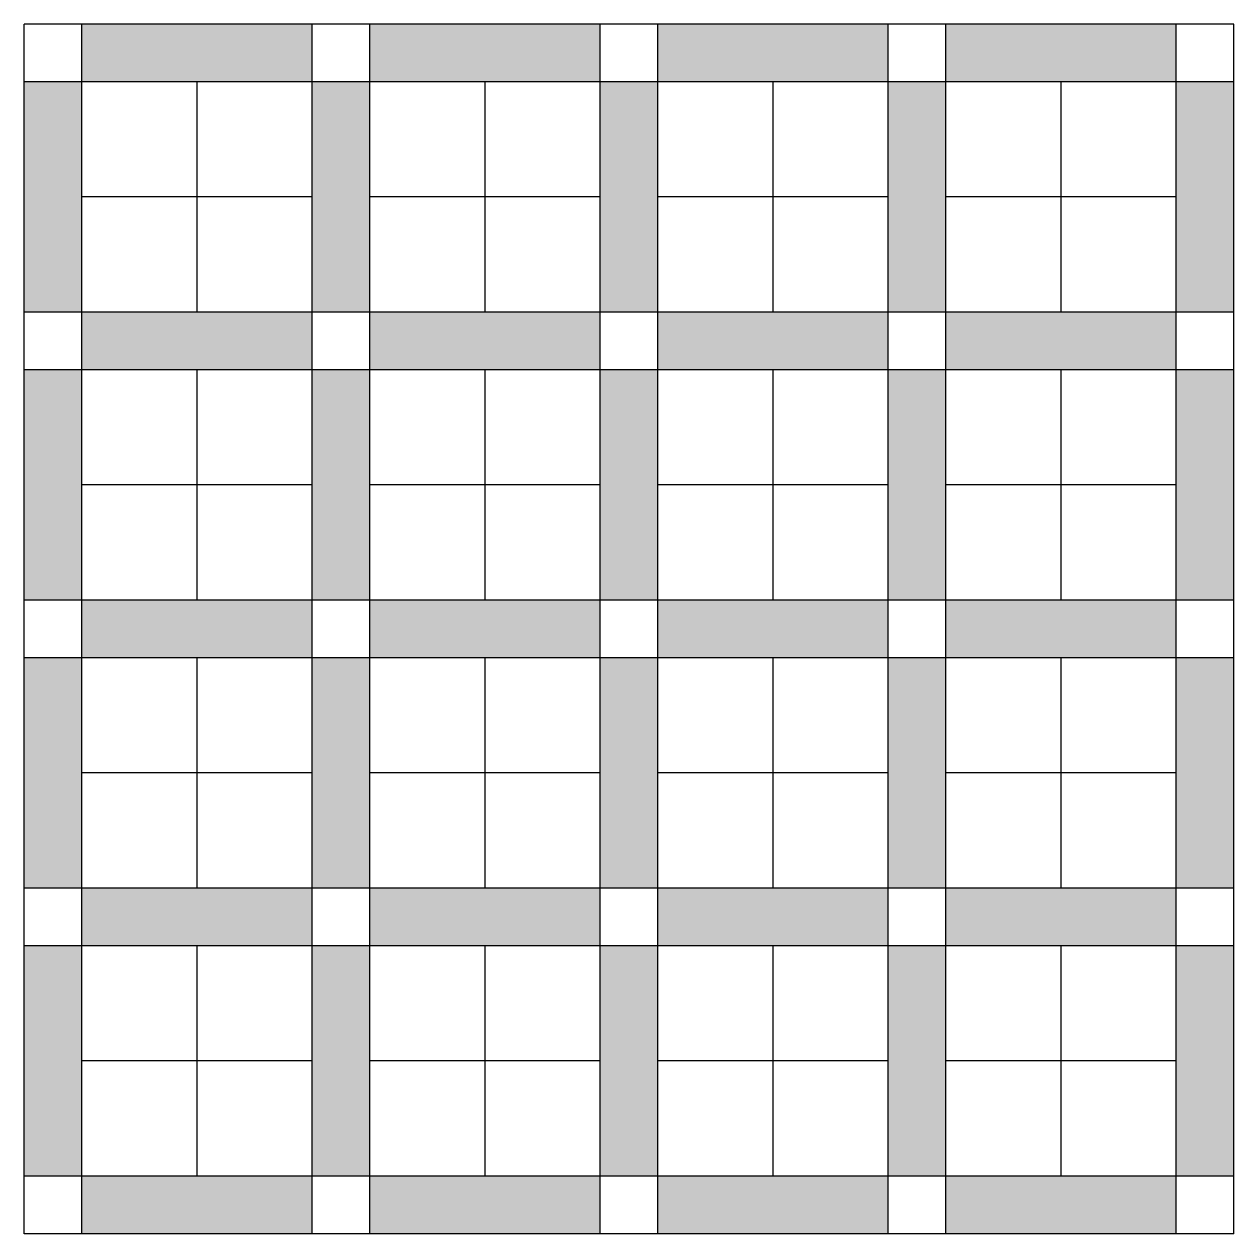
# Model space of a CAD drawing. Header units: millimetres. Extents: x 9211 to 15511, y -26165 to -19865.
import ezdxf

# ---------------------------------------------------------------- set-up
doc = ezdxf.new("R2010")
doc.units = ezdxf.units.MM
doc.header["$LTSCALE"] = 5
doc.layers.add('254', color=254, linetype='Continuous')
doc.layers.add('5HAT', color=8, linetype='Continuous')

msp = doc.modelspace()

# ---------------------------------------------------------------- hatches: boundary and pattern name
at = {"layer": '254'}
for points in [[(10711.4, -19865.2), (9511.4, -19865.2), (9511.4, -20165.2), (10711.4, -20165.2)], [(12211.4, -19865.2), (11011.4, -19865.2), (11011.4, -20165.2), (12211.4, -20165.2)], [(13711.4, -19865.2), (12511.4, -19865.2), (12511.4, -20165.2), (13711.4, -20165.2)], [(15211.4, -19865.2), (14011.4, -19865.2), (14011.4, -20165.2), (15211.4, -20165.2)], [(9511.4, -20165.2), (9211.4, -20165.2), (9211.4, -21365.2), (9511.4, -21365.2)], [(11011.4, -20165.2), (10711.4, -20165.2), (10711.4, -21365.2), (11011.4, -21365.2)], [(12511.4, -20165.2), (12211.4, -20165.2), (12211.4, -21365.2), (12511.4, -21365.2)], [(14011.4, -20165.2), (13711.4, -20165.2), (13711.4, -21365.2), (14011.4, -21365.2)], [(15511.4, -20165.2), (15211.4, -20165.2), (15211.4, -21365.2), (15511.4, -21365.2)], [(10711.4, -21665.2), (10711.4, -21365.2), (9511.4, -21365.2), (9511.4, -21665.2)], [(12211.4, -21365.2), (11011.4, -21365.2), (11011.4, -21665.2), (12211.4, -21665.2)], [(13711.4, -21365.2), (12511.4, -21365.2), (12511.4, -21665.2), (13711.4, -21665.2)], [(15211.4, -21365.2), (14011.4, -21365.2), (14011.4, -21665.2), (15211.4, -21665.2)], [(9511.4, -21665.2), (9211.4, -21665.2), (9211.4, -22865.2), (9511.4, -22865.2)], [(11011.4, -21665.2), (10711.4, -21665.2), (10711.4, -22865.2), (11011.4, -22865.2)], [(12511.4, -21665.2), (12211.4, -21665.2), (12211.4, -22865.2), (12511.4, -22865.2)], [(14011.4, -21665.2), (13711.4, -21665.2), (13711.4, -22865.2), (14011.4, -22865.2)], [(15511.4, -21665.2), (15211.4, -21665.2), (15211.4, -22865.2), (15511.4, -22865.2)], [(10711.4, -22865.2), (9511.4, -22865.2), (9511.4, -23165.2), (10711.4, -23165.2)], [(12211.4, -22865.2), (11011.4, -22865.2), (11011.4, -23165.2), (12211.4, -23165.2)], [(13711.4, -22865.2), (12511.4, -22865.2), (12511.4, -23165.2), (13711.4, -23165.2)], [(15211.4, -22865.2), (14011.4, -22865.2), (14011.4, -23165.2), (15211.4, -23165.2)], [(9511.4, -23165.2), (9211.4, -23165.2), (9211.4, -24365.2), (9511.4, -24365.2)], [(11011.4, -23165.2), (10711.4, -23165.2), (10711.4, -24365.2), (11011.4, -24365.2)], [(12511.4, -23165.2), (12211.4, -23165.2), (12211.4, -24365.2), (12511.4, -24365.2)], [(14011.4, -23165.2), (13711.4, -23165.2), (13711.4, -24365.2), (14011.4, -24365.2)], [(15511.4, -23165.2), (15211.4, -23165.2), (15211.4, -24365.2), (15511.4, -24365.2)], [(10711.4, -24365.2), (9511.4, -24365.2), (9511.4, -24665.2), (10711.4, -24665.2)], [(12211.4, -24365.2), (11011.4, -24365.2), (11011.4, -24665.2), (12211.4, -24665.2)], [(13711.4, -24365.2), (12511.4, -24365.2), (12511.4, -24665.2), (13711.4, -24665.2)], [(15211.4, -24365.2), (14011.4, -24365.2), (14011.4, -24665.2), (15211.4, -24665.2)], [(9511.4, -24665.2), (9211.4, -24665.2), (9211.4, -25865.2), (9511.4, -25865.2)], [(11011.4, -24665.2), (10711.4, -24665.2), (10711.4, -25865.2), (11011.4, -25865.2)], [(12511.4, -24665.2), (12211.4, -24665.2), (12211.4, -25865.2), (12511.4, -25865.2)], [(14011.4, -24665.2), (13711.4, -24665.2), (13711.4, -25865.2), (14011.4, -25865.2)], [(15511.4, -24665.2), (15211.4, -24665.2), (15211.4, -25865.2), (15511.4, -25865.2)], [(10711.4, -25865.2), (9511.4, -25865.2), (9511.4, -26165.2), (10711.4, -26165.2)], [(12211.4, -25865.2), (11011.4, -25865.2), (11011.4, -26165.2), (12211.4, -26165.2)], [(13711.4, -25865.2), (12511.4, -25865.2), (12511.4, -26165.2), (13711.4, -26165.2)], [(15211.4, -25865.2), (14011.4, -25865.2), (14011.4, -26165.2), (15211.4, -26165.2)]]:
    msp.add_hatch(color=256, dxfattribs=at).paths.add_polyline_path(points)

# ---------------------------------------------------------------- linework, layer by layer
at = {"layer": '5HAT'}
for p, q in [((9211.4, -26165.2), (9211.4, -19865.2)), ((15511.4, -19865.2), (9211.4, -19865.2)), ((9511.4, -26165.2), (9511.4, -19865.2)), ((9511.4, -26165.2), (9511.4, -19865.2)), ((10711.4, -26165.2), (10711.4, -19865.2)), ((11011.4, -26165.2), (11011.4, -19865.2)), ((11011.4, -26165.2), (11011.4, -19865.2)), ((12211.4, -26165.2), (12211.4, -19865.2)), ((12511.4, -26165.2), (12511.4, -19865.2)), ((12511.4, -26165.2), (12511.4, -19865.2)), ((13711.4, -26165.2), (13711.4, -19865.2)), ((14011.4, -26165.2), (14011.4, -19865.2)), ((14011.4, -26165.2), (14011.4, -19865.2)), ((15211.4, -26165.2), (15211.4, -19865.2)), ((15511.4, -26165.2), (15511.4, -19865.2)), ((15511.4, -20165.2), (9211.4, -20165.2)), ((10111.4, -21365.2), (10111.4, -20165.2)), ((11611.4, -21365.2), (11611.4, -20165.2)), ((13111.4, -21365.2), (13111.4, -20165.2)), ((14611.4, -21365.2), (14611.4, -20165.2)), ((10711.4, -20765.2), (9511.4, -20765.2)), ((12211.4, -20765.2), (11011.4, -20765.2)), ((13711.4, -20765.2), (12511.4, -20765.2)), ((15211.4, -20765.2), (14011.4, -20765.2)), ((15511.4, -21365.2), (9211.4, -21365.2)), ((15511.4, -21665.2), (9211.4, -21665.2)), ((10111.4, -22865.2), (10111.4, -21665.2)), ((11611.4, -22865.2), (11611.4, -21665.2)), ((13111.4, -22865.2), (13111.4, -21665.2)), ((14611.4, -22865.2), (14611.4, -21665.2)), ((10711.4, -22265.2), (9511.4, -22265.2)), ((12211.4, -22265.2), (11011.4, -22265.2)), ((13711.4, -22265.2), (12511.4, -22265.2)), ((15211.4, -22265.2), (14011.4, -22265.2)), ((15511.4, -22865.2), (9211.4, -22865.2)), ((15511.4, -23165.2), (9211.4, -23165.2)), ((10111.4, -24365.2), (10111.4, -23165.2)), ((11611.4, -24365.2), (11611.4, -23165.2)), ((13111.4, -24365.2), (13111.4, -23165.2)), ((14611.4, -24365.2), (14611.4, -23165.2)), ((10711.4, -23765.2), (9511.4, -23765.2)), ((12211.4, -23765.2), (11011.4, -23765.2)), ((13711.4, -23765.2), (12511.4, -23765.2)), ((15211.4, -23765.2), (14011.4, -23765.2)), ((15511.4, -24365.2), (9211.4, -24365.2)), ((15511.4, -24665.2), (9211.4, -24665.2)), ((10111.4, -25865.2), (10111.4, -24665.2)), ((11611.4, -25865.2), (11611.4, -24665.2)), ((13111.4, -25865.2), (13111.4, -24665.2)), ((14611.4, -25865.2), (14611.4, -24665.2)), ((10711.4, -25265.2), (9511.4, -25265.2)), ((12211.4, -25265.2), (11011.4, -25265.2)), ((13711.4, -25265.2), (12511.4, -25265.2)), ((15211.4, -25265.2), (14011.4, -25265.2)), ((15511.4, -25865.2), (9211.4, -25865.2)), ((15511.4, -26165.2), (9211.4, -26165.2))]:
    msp.add_line(p, q, dxfattribs=at)

doc.saveas('drawing.dxf')
